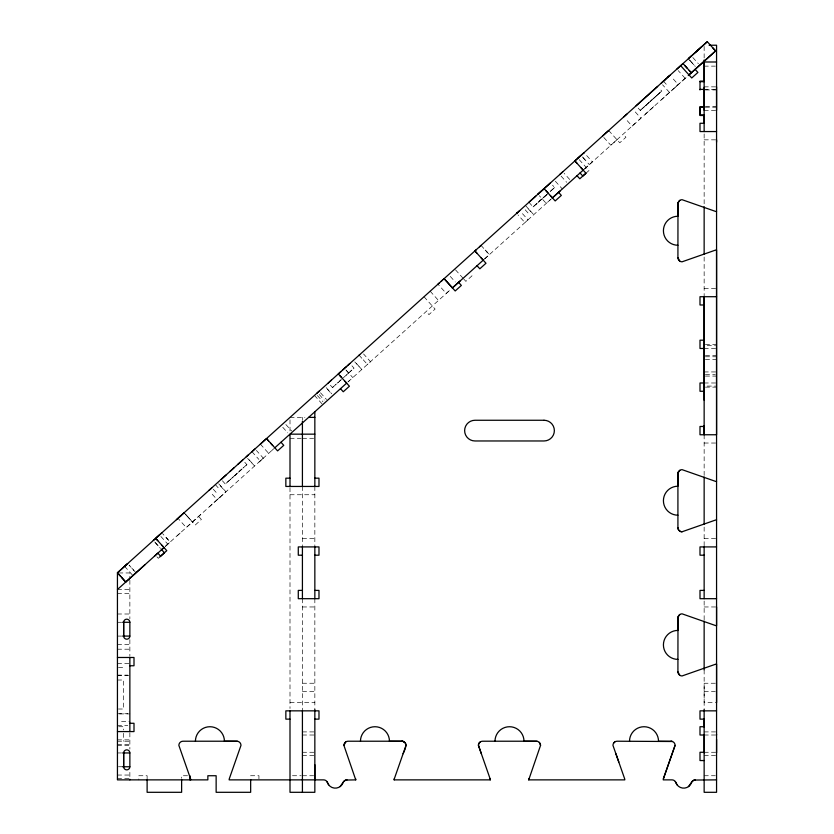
<?xml version="1.0" encoding="UTF-8"?>
<svg xmlns="http://www.w3.org/2000/svg" width="834" height="834" viewBox="0 0 834 834"><rect width="100%" height="100%" fill="white"/><g stroke="black" fill="none" stroke-linecap="round" stroke-linejoin="round"><path stroke-width="0.63" stroke-dasharray="4.17 3.13" d="M704.146 133.92L704.146 205.404M704.146 669.91L704.146 702.572L716.562 702.572M704.146 619.818L704.146 601.053M704.146 257.028L704.146 296.706M669.494 92.438L662.54 84.776M254.61 466.008L247.604 458.377M361.82 369.472L354.763 361.893M244.789 462.317L246.864 464.621L242.882 468.208M330.4 385.225L332.474 387.539L336.456 383.953M351.938 365.824L354.023 368.138L352.261 369.723M528.933 202.287L533.093 206.905L554.631 187.504L552.556 185.2M554.589 187.546L552.879 189.089M638.177 108.107L640.251 110.422L660.038 92.595L661.789 91.021L659.715 88.706M220.239 496.949L217.163 499.722L210.241 492.029M229.298 480.436L225.493 483.856M235.125 475.192L237.054 473.451M241.036 469.865L241.985 469.01L230.194 479.633M339.282 381.409L341.294 379.606M346.214 375.164L349.144 372.527M537.972 202.516L546.833 194.53M544.831 196.334L542.892 198.075M550.649 191.09L552.223 189.672M644.223 106.835L642.003 108.837M651.99 99.851L650.051 101.592M657.807 94.607L660.038 92.595M351.614 370.306L350.04 371.724M533.093 206.905L547.458 193.968M640.251 110.422L661.789 91.021M246.864 464.621L225.316 484.022L221.166 479.404M332.526 387.497L354.023 368.138M535.501 204.737L537.075 203.319M649.061 102.478L645.12 106.022M652.98 98.954L656.921 95.41M166.268 545.551L170.157 542.048L162.547 533.583M200.817 514.442L186.274 527.536L177.965 518.3M165.163 546.551L274.178 448.39M347.966 381.951L450.892 289.273M484.335 259.166L551.399 198.773M584.363 169.104L687.133 76.561M209.198 506.895L225.951 491.81L217.643 482.573M258.999 462.057L261.167 460.107M550.867 199.253L546.249 203.413L539.317 195.719M616.983 139.726L610.832 145.262L602.513 136.036M645.182 114.341L655.18 105.334M661.216 99.903L686.716 76.947M638.594 120.263L640.887 118.209L633.965 110.505M585.906 173.284L588.981 170.511L577.899 158.199M337.353 383.14L338.302 382.295M232.123 477.892L233.124 476.996M239.056 471.658L240.056 470.751M584.717 168.77L592.359 161.89L584.05 152.653M484.742 258.79L489.36 254.631L481.051 245.405M635.174 123.349L632.099 126.122L625.166 118.428M675.186 87.32L678.261 84.547L671.328 76.853M367.408 364.437L367.971 363.937M369.983 362.123L370.484 361.664L363.561 353.97M449.349 290.659L446.273 293.432L437.954 284.196M177.037 535.845L181.666 531.696M260.25 460.931L262.429 458.971M262.835 458.606L263.335 458.158L256.403 450.464M271.738 450.579L273.281 449.192M348.174 381.753L349.717 380.367M165.539 546.197L167.081 544.821M159.815 556.935L158.272 558.321L156.886 556.789M704.146 66.136L715.322 66.136M704.146 86.851L716.562 86.851M704.146 89.394L716.562 89.394M705.387 89.957L716.573 89.957M705.387 106.648L716.562 106.648M705.314 107.211L716.573 107.211M704.146 110.317L716.562 110.317M704.146 139.841L716.562 139.841M704.146 288.418L716.562 288.418M705.387 344.327L716.562 344.327M707.253 345.37L715.53 345.37M704.146 348.476L716.562 348.476M705.387 355.378L716.562 355.378M705.387 356.754L716.562 356.754M705.387 359.517L716.562 359.517M704.146 371.943L716.562 371.943M705.387 374.706L715.322 374.706M705.387 376.082L716.562 376.082M704.146 382.983L716.562 382.983M707.253 386.09L715.53 386.09M705.387 387.122L716.562 387.122M290.003 417.386L304.9 417.386M290.003 438.298L301.178 438.298M302.419 438.298L313.605 438.298M704.146 443.031L716.562 443.031M290.003 494.739L314.845 494.75M302.419 538.639L314.845 538.639M704.146 538.639L716.562 538.639M118.678 572.958L129.864 572.958L129.864 578.087M117.438 589.523L129.864 589.523M117.438 593.662L129.864 593.662M302.419 606.964L314.845 606.964M704.146 606.964L716.562 606.964M117.438 614.001L129.864 614.001M117.438 622.279L122.608 622.279M117.438 636.081L122.608 636.081M117.438 644.369L129.864 644.369M117.438 649.196L129.864 649.196M117.438 663.457L129.864 663.457M118.47 667.596L125.715 667.596M117.438 675.123L127.79 675.123M117.438 675.3L129.864 675.3M117.438 680.023L123.651 680.023L123.651 709.015L118.47 709.015M302.419 683.244L314.845 683.244M715.322 683.244L704.146 683.244L704.146 710.849M302.419 691.522L314.845 691.522M704.146 691.522L715.322 691.522M290.003 702.572L314.845 702.572M117.438 713.748L127.79 713.748M119.512 713.914L129.864 713.914M121.576 721.441L129.864 721.441M117.438 725.58L127.79 725.58M118.678 726.727L123.651 726.727L123.651 729.969M302.419 731.908L313.813 731.908M704.146 731.908L715.53 731.908M302.419 735.015L314.845 735.015M704.146 735.015L716.562 735.015M117.438 739.862L129.864 739.862M117.438 741.217L129.864 741.217M117.438 744.668L129.864 744.668M117.438 745.367L129.864 745.367M302.419 752.268L314.845 752.268M704.146 752.268L716.562 752.268M117.438 752.956L122.608 752.956M302.419 755.375L313.813 755.375M704.146 755.375L715.53 755.375M118.47 766.759L122.608 766.759M117.438 775.047L129.864 775.047M187.546 775.735L181.624 775.735L181.624 778.278M292.484 775.735L301.178 775.735M302.419 775.735L313.605 775.735M704.146 775.735L715.322 775.735M117.438 778.695L129.864 778.695L129.864 770.314M185.502 514.297L195.239 525.045L201.38 519.478L198.607 516.402M688.352 58.745L690.427 61.049M583.102 157.689L589.336 164.611M486.587 251.555L487.285 252.327L485.211 250.023M346.558 370.671L348.633 372.986M186.201 515.068L184.116 512.764L192.435 521.99M188.275 517.372L190.35 519.686M167.384 538.962L168.082 539.734L166.008 537.43M155.416 542.778L159.575 547.396M131.855 568.183L133.93 570.487M692.814 57.515L698.36 63.665M689.739 60.277L695.275 66.439M685.173 78.333L678.24 70.64M663.447 81.169L667.596 85.787M608.674 130.49L619.756 142.802L625.917 137.256L623.144 134.18M582.413 156.917L585.176 160.003M569.716 179.498L564.18 173.347M561.094 176.11L566.64 182.271M555.371 181.259L562.304 188.953M525.42 205.445L533.739 214.682M528.058 208.646L530.831 211.721M525.201 209.824L529.361 214.442M522.47 213.681L528.016 219.832L524.93 222.605L518.008 214.911M455.479 269.82L463.099 278.285M463.787 279.046L465.872 281.36L472.023 275.814L470.647 274.282M450.297 276.44L455.281 281.975M430.167 291.212L438.486 300.448M424.006 296.758L435.098 309.07L428.937 314.616L426.174 311.53M359.1 355.211L361.873 358.286M363.259 359.819L366.032 362.905M356.274 363.322L359.047 366.397M345.87 369.91L352.792 377.604M326.188 387.622L331.734 393.773M327.449 389.28L330.222 392.355M320.475 392.772L326.532 399.507M319.193 394.482L324.176 400.028M317.4 395.545L322.935 401.696M314.449 395.41L321.934 403.719M285.843 424.506L291.66 430.969M282.768 427.279L287.751 432.825M260.354 444.115L268.663 453.352M251.941 451.694L258.863 459.388M249.116 459.805L251.889 462.88M220.291 485.763L223.064 488.839M215.349 484.637L219.509 489.256M213.316 489.256L217.476 493.874M160.879 536.471L167.811 544.164M154.728 542.006L160.472 548.386M136.005 572.791L129.082 565.108L130.469 566.64M124.62 566.338L132.929 575.564M691.125 61.82L693.898 64.896M704.146 46.454L704.146 58.755M704.146 434.754L704.146 475.693M704.146 527.078L704.146 545.738M314.845 486.462L314.845 546.916M314.845 598.687L314.845 710.849M302.419 417.386L302.419 419.846M302.419 486.451L302.419 545.738M302.419 598.687L302.419 710.849M290.003 419.846L290.003 430.917M290.003 487.64L290.003 708.483M258.936 778.841L258.936 775.735L250.659 775.735L250.659 778.278M147.118 778.841L147.118 775.735L138.83 775.735L138.83 779.873M129.864 580.183L129.864 618.734M129.864 639.636L129.864 656.295M129.864 732.763L129.864 749.109M123.651 733.294L123.651 741.217"/><path stroke-width="1.25" d="M314.845 779.873L314.845 764.695M704.146 348.476L704.146 347.903M704.146 726.727L704.146 719.137M704.146 669.91L704.146 621.101M704.146 254.443L704.146 206.696M704.146 123.276L704.146 114.936L699.997 114.936L699.997 106.648L704.146 106.648L704.146 87.372M704.146 110.296L704.146 107.211L700.007 107.211L700.007 115.488L704.146 115.488M704.146 735.015L704.146 734.441M716.562 739.362L716.562 752.831M716.562 702.572L716.562 606.964M716.562 142.155L716.562 139.841M716.562 110.296L716.562 86.861M716.562 735.015L716.562 734.441M679.783 200.368L677.979 203.079L677.917 216.256A14.491 14.491 0 0 0 663.416 230.757A14.491 14.491 0 0 0 677.917 245.248M679.783 614.512L677.979 617.223L677.917 630.41A14.491 14.491 0 0 0 663.416 644.901A14.491 14.491 0 0 0 677.917 659.392M672.465 741.509L617.097 741.217A4.139 4.139 0 0 0 612.959 745.367L624.624 778.695A4.139 4.139 0 0 1 624.802 779.873L528.714 779.873L540.557 745.367L539.348 742.437M679.783 261.136L677.917 257.675L677.979 203.079M679.783 675.29L677.917 671.818L677.979 617.223M340.074 786.639L343.681 781.541L345.787 780.061L355.743 779.873L343.9 745.367L345.776 741.895M403.114 753.696C404.615 750.214 408.702 742.792 402.634 741.29L389.457 741.217A14.491 14.491 0 0 0 374.966 726.727A14.491 14.491 0 0 0 360.465 741.217M677.052 784.825L675.884 782.636A4.128 4.128 0 0 0 671.975 779.873L663.249 779.873A4.139 4.139 0 0 1 663.416 778.685L675.081 745.367M480.301 741.895L479.112 743.094A4.034 4.034 0 0 0 478.435 745.367L490.173 778.977A4.17 4.17 0 0 1 490.267 779.873L394.19 779.873A4.139 4.139 0 0 1 394.357 778.695L406.022 745.367A4.139 4.139 0 0 0 401.884 741.217L348.039 741.217A4.139 4.139 0 0 0 343.9 745.367M663.416 778.695L675.081 745.367A4.139 4.139 0 0 0 670.943 741.217M679.783 470.313L677.979 473.034L677.917 486.212A14.491 14.491 0 0 0 663.416 500.702A14.491 14.491 0 0 0 677.917 515.203M613.636 743.094L614.835 741.895M688.477 786.639L692.084 781.541L694.18 780.061L716.562 779.873M246.249 456.813L248.511 454.78M661.185 83.212L665.605 79.22M254.964 448.973L251.941 451.694M208.907 490.444L211.93 487.723M623.832 116.843L626.855 114.112M221.166 479.404L226.035 475.015M242.704 460.003L237.826 464.402M328.325 382.921L329.076 382.243M636.092 105.803L657.63 86.402M319.088 391.229L316.91 393.189M124.62 566.338L127.696 563.565L117.438 572.802L125.757 582.028L144.876 564.816M153.341 540.474L157.23 536.971M156.417 537.701L161.848 532.811M176.422 519.686L184.116 512.764M233.895 467.937L229.975 471.471M260.354 444.115L266.505 438.58L277.597 450.881L283.758 445.335L280.985 442.26M535.741 196.157L528.933 202.287M577.899 158.199L584.05 152.653M602.513 136.036L608.674 130.49M667.773 77.27L669.942 75.321L662.248 82.243M688.717 75.133L715.593 50.937L707.284 41.7L688.352 58.745L691.428 55.972M117.438 572.802L707.284 41.7M537.742 194.353L550.482 182.886M676.854 69.097L683.015 63.551L691.323 72.787L715.603 50.937L712.83 47.861M161.65 549.7L163.193 548.324M117.438 589.523L157.855 553.13L160.618 556.205L166.779 550.669L155.687 538.357L157.772 540.661M274.813 447.806L346.642 383.14L344.974 381.294M452.33 287.98L483.584 259.843M552.358 197.919L583.821 169.583M154.436 556.195L164.006 547.584L161.921 545.28M460.118 280.964L452.435 287.886L444.115 278.66L455.197 290.972L461.358 285.426L458.585 282.351M560.104 190.944L552.41 197.867L550.325 195.563M688.248 75.56L691.323 72.787L689.249 70.483M159.815 556.935L164.423 552.786L161.264 549.262M585.906 173.284L582.82 176.057L580.047 172.972M537.94 194.176L539.473 192.79M542.548 190.027L544.091 188.64L555.173 200.942L561.334 195.406L558.561 192.331M577.024 175.703L579.797 178.778L585.958 173.232L574.866 160.92L581.027 155.385M437.954 284.196L439.497 282.809M441.04 281.423L442.583 280.047M477.048 265.723L479.821 268.798L485.982 263.252L474.89 250.94L476.433 249.554M479.508 246.791L481.051 245.405M517.122 212.92L516.673 213.327L519.697 210.595M539.702 192.591L541.673 190.819M559.708 174.577L562.794 171.804M695.149 52.625L701.217 47.163M330.076 381.336L331.473 380.075M341.054 371.453L338.323 373.913L349.415 386.225L343.254 391.761L340.481 388.686M342.941 369.754L344.484 368.367M344.984 367.909L346.715 366.366M348.112 365.104L349.863 363.52M359.1 355.211L359.662 354.7M179.498 516.913L181.041 515.527M157.96 536.314L159.502 534.928M678.595 471.523A4.034 4.034 0 0 0 677.917 473.785L677.917 527.62A4.034 4.034 0 0 0 678.595 529.892L679.783 531.091A4.16 4.16 0 0 0 682.056 531.769L715.384 520.103A4.139 4.139 0 0 1 716.573 519.926M709.109 45.224L716.562 45.224L716.562 625.677A4.16 4.16 0 0 1 715.384 625.5L682.056 613.834A4.139 4.139 0 0 0 677.917 617.984M704.146 61.997L716.562 61.997M700.007 81.669L704.146 81.669M699.997 89.394L704.146 89.394M704.146 123.276L699.997 123.276L700.007 131.553L716.562 131.553M716.562 296.706L699.997 296.706L699.997 304.983L704.146 304.983M704.146 340.189L699.997 340.189L700.007 348.476L704.146 348.476M704.146 382.983L699.997 382.983L700.007 391.271L704.146 391.271M308.632 417.386L314.845 417.386M704.146 426.466L699.997 426.466L699.997 434.754L716.562 434.754L716.562 249.981A4.139 4.139 0 0 0 715.384 250.148L682.056 261.813A4.139 4.139 0 0 1 677.917 257.675M314.845 434.16L290.003 434.16L290.003 486.451M290.003 478.163L285.853 478.174L285.853 486.451L318.984 486.451L318.984 478.163L314.845 478.174M716.562 546.916L699.997 546.916L700.007 555.204L704.146 555.204M302.419 555.204L298.28 555.204L298.28 546.916L318.984 546.916L318.984 555.204L314.845 555.204M302.419 590.399L298.28 590.399L298.28 598.687L318.984 598.687L318.984 590.399L314.845 590.399M704.146 590.399L699.997 590.399L700.007 598.687L716.562 598.687M122.608 622.279L129.864 622.279L129.864 636.081A3.107 3.107 0 0 1 126.747 639.188A3.107 3.107 0 0 1 123.651 636.081L123.651 622.279A3.107 3.107 0 0 1 126.747 619.172A3.107 3.107 0 0 1 129.854 622.279M122.608 636.081L129.864 636.081M117.438 657.484L134.003 657.484L134.003 665.761L129.854 665.761M716.562 710.849L699.997 710.849L700.007 719.137L704.146 719.137M290.003 719.137L285.853 719.137L285.853 710.849L318.984 710.849L318.984 719.137L314.845 719.137M129.854 723.297L134.003 723.276L134.003 731.574L117.438 731.574M704.146 726.727L699.997 726.727L699.997 735.015L704.177 735.015L704.177 752.268L699.997 752.268L699.997 760.545L704.146 760.545M122.608 752.956L129.864 752.956L129.864 766.759A3.107 3.107 0 0 1 126.747 769.865A3.107 3.107 0 0 1 123.651 766.759L123.651 752.956A3.107 3.107 0 0 1 126.747 749.849A3.107 3.107 0 0 1 129.854 752.956M122.608 766.759L129.864 766.759M671.693 741.29L658.516 741.217A14.491 14.491 0 0 0 644.025 726.727A14.491 14.491 0 0 0 629.524 741.217M537.169 741.29L523.992 741.217A14.491 14.491 0 0 0 509.491 726.727A14.491 14.491 0 0 0 495 741.217M237.596 741.29L224.419 741.217A14.491 14.491 0 0 0 209.928 726.727A14.491 14.491 0 0 0 195.427 741.217M685.089 65.865L687.164 68.169M574.866 160.92L576.951 163.235M581.1 167.853L583.185 170.157M546.166 190.944L548.251 193.248M474.89 250.94L476.975 253.255M481.124 257.873L483.209 260.177M339.991 375.759L341.648 377.604M266.505 438.58L268.579 440.884M270.664 443.198L272.739 445.502M119.095 574.647L120.763 576.492M695.129 69.358L697.902 72.443L691.74 77.979L680.659 65.667M121.587 577.42L125.746 582.038M328.648 784.825L326.897 781.541M675.3 781.541L675.884 782.636A8.288 8.288 0 0 0 691.501 782.636A4.139 4.139 0 0 1 695.41 779.873M615.878 753.696L618.797 762.026M481.343 753.696L478.435 745.367A4.139 4.139 0 0 1 482.573 741.217L536.418 741.217A4.139 4.139 0 0 1 540.557 745.367M704.146 382.983L704.146 383.546M704.146 752.268L704.146 752.831M704.146 61.247L704.146 81.106L699.997 81.106L700.007 89.957M704.146 59.985L704.146 131.553M704.146 400.237L704.146 296.706L704.146 434.754L704.146 425.632M704.146 476.975L704.146 524.503M704.146 546.916L704.146 598.687M704.146 709.609L704.146 792.3L716.562 792.3L716.573 664.125A4.139 4.139 0 0 0 715.384 664.291L682.056 675.957A4.139 4.139 0 0 1 677.917 671.818M314.845 411.767L314.845 486.462M314.845 546.916L314.845 598.687M314.845 709.609L314.845 792.3L290.003 792.3L290.003 710.849M302.419 421.076L302.419 486.462M302.419 546.697L302.419 598.687M302.419 710.849L302.419 792.3M250.659 779.561L250.659 792.3L216.142 792.3L216.142 775.735L207.854 775.735L207.854 779.873L117.438 779.873L117.438 572.958M189.912 775.735L189.912 779.873M181.624 779.561L181.624 792.3L147.118 792.3L147.118 779.561M129.864 657.484L129.864 731.574M129.864 779.279L129.864 779.873M123.651 622.279L123.651 636.081M123.651 752.956L123.651 766.759M716.562 211.534A4.139 4.139 0 0 1 715.384 211.356L682.056 199.691A4.139 4.139 0 0 0 677.917 203.83M716.562 481.479A4.16 4.16 0 0 1 715.384 481.312L682.056 469.646A4.139 4.139 0 0 0 677.917 473.785M682.056 531.769A4.139 4.139 0 0 1 677.917 527.62M528.714 779.873A4.16 4.16 0 0 1 528.892 778.695M490.1 778.695A4.139 4.139 0 0 1 490.267 779.873M394.19 779.873A4.16 4.16 0 0 1 394.357 778.695M355.565 778.695A4.139 4.139 0 0 1 355.743 779.873M347.007 779.873A4.139 4.139 0 0 0 343.097 782.636A8.288 8.288 0 0 1 327.481 782.636A4.128 4.128 0 0 0 323.582 779.873L229.152 779.873A4.139 4.139 0 0 1 229.319 778.695L240.984 745.367A4.139 4.139 0 0 0 236.846 741.217L183.011 741.217A4.139 4.139 0 0 0 178.862 745.367L190.527 778.695A4.139 4.139 0 0 1 190.705 779.873M401.884 741.217A4.16 4.16 0 0 1 404.156 741.895M544.008 420.263L474.984 420.263A10.352 10.352 0 0 0 464.632 430.615A10.352 10.352 0 0 0 474.984 440.967L544.008 440.967A10.352 10.352 0 0 0 554.36 430.615A10.352 10.352 0 0 0 544.008 420.263"/></g></svg>
